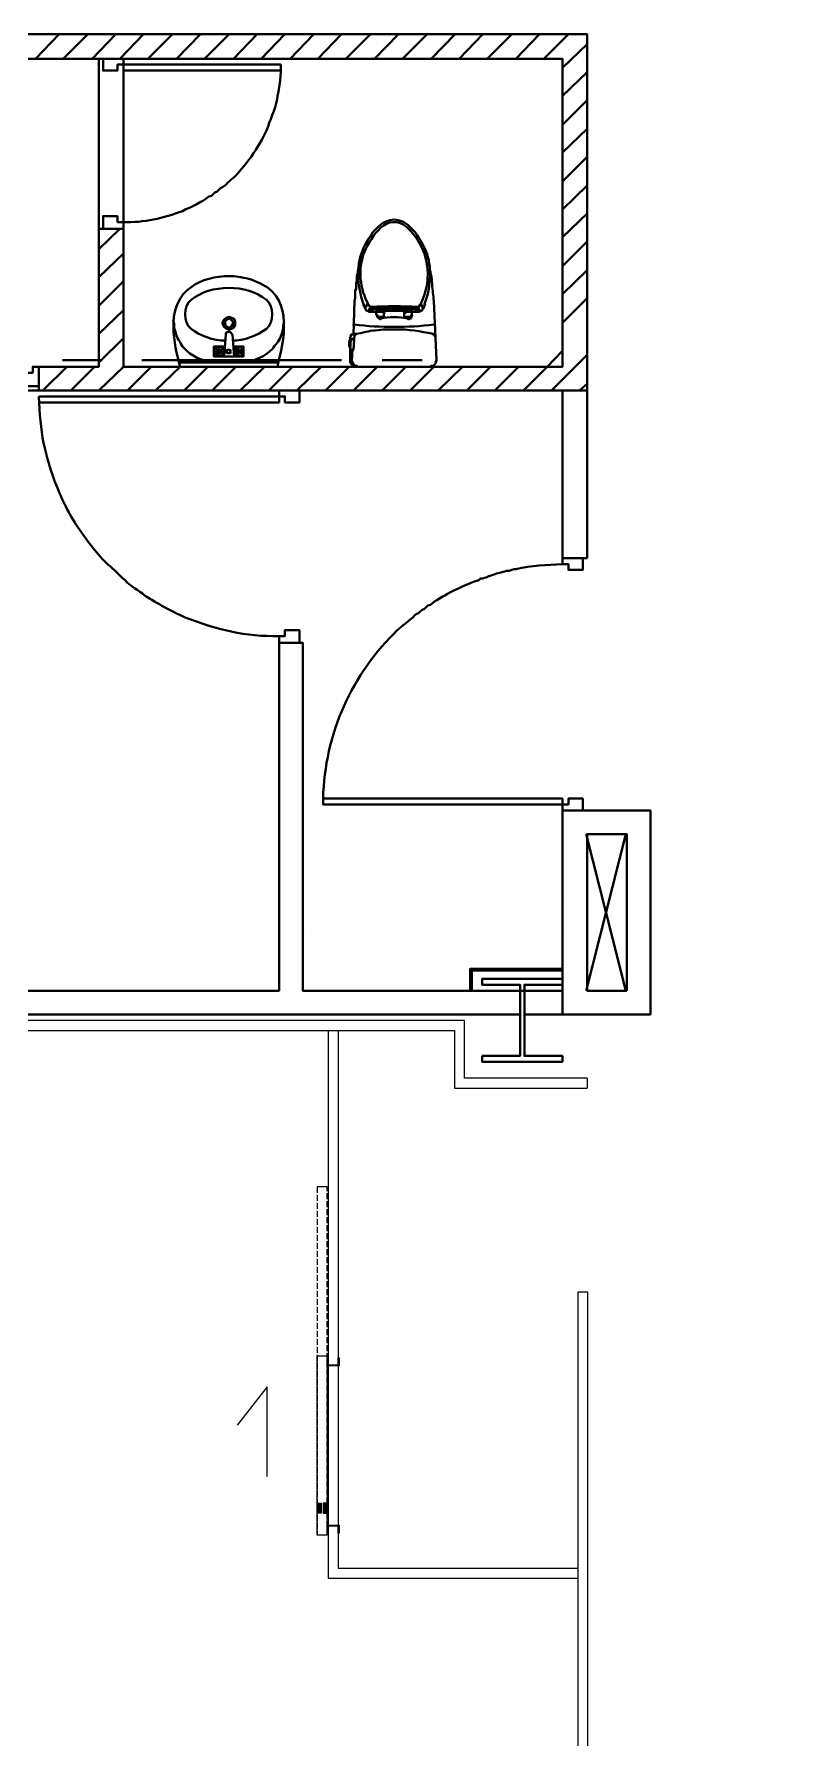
# Model space of a CAD drawing. Header units: millimetres. Extents: x 0 to 31017, y 0 to 21335.
# Drawn here: x 10962 to 11346, y 18284 to 19137 of the extents above; entities that cross this region are included whole.
import ezdxf
from ezdxf import colors
from ezdxf.entities.mleader import LeaderData, LeaderLine
from ezdxf.enums import TextEntityAlignment as Align
from ezdxf.math import Vec2, Vec3

# ---------------------------------------------------------------- set-up
doc = ezdxf.new("R2010")
doc.units = ezdxf.units.MM
doc.linetypes.add('1', pattern=[4, 3, -1])
doc.layers.add('PDF_幾何圖形', color=7, linetype='Continuous')
doc.layers.add('添利-門', color=150, linetype='Continuous', lineweight=25)
doc.styles.get("Standard").update_dxf_attribs({"font": 'arial.ttf'})

# ---------------------------------------------------------------- blocks, each defined once
blk = doc.blocks.new('3F庫門圖灰底')
at = {"layer": '添利-門', "lineweight": -3, "ltscale": 50}
for points in [[(106287.2, -23169.46), (106287.2, -23174.46), (106289.2, -23174.46), (106289.2, -23169.46)], [(106292.2, -23169.46), (106292.2, -23174.46), (106290.2, -23174.46), (106290.2, -23169.46)]]:
    blk.add_hatch(color=8, dxfattribs=at).paths.add_polyline_path(points)
at = {"layer": '添利-門', "color": 8, "linetype": '1'}
for p, q in [((106287.2, -23011.23), (106287.2, -23185.43)), ((106292.2, -23185.43), (106292.2, -23011.23))]:
    blk.add_line(p, q, dxfattribs=at)
at = {"layer": '添利-門', "color": 8}
for p, q in [((106292.2, -23011.23), (106287.2, -23011.23)), ((106287.2, -23095.77), (106292.2, -23095.77)), ((106287.2, -23185.43), (106287.2, -23095.77)), ((106287.2, -23095.77), (106292.2, -23095.77)), ((106292.2, -23095.77), (106292.2, -23185.43)), ((106287.2, -23169.46), (106289.2, -23169.46)), ((106287.2, -23174.46), (106287.2, -23169.46)), ((106289.2, -23169.46), (106289.2, -23174.46)), ((106292.2, -23169.46), (106290.2, -23169.46)), ((106290.2, -23169.46), (106290.2, -23174.46)), ((106292.2, -23174.46), (106292.2, -23169.46)), ((106289.2, -23174.46), (106287.2, -23174.46)), ((106290.2, -23174.46), (106292.2, -23174.46)), ((106292.2, -23185.43), (106287.2, -23185.43))]:
    blk.add_line(p, q, dxfattribs=at)
at = {"layer": '添利-門', "color": 8, "ltscale": 50}
for p, q in [((106292.2, -23096.77), (106292.7, -23096.77)), ((106292.2, -23100.77), (106292.2, -23096.77)), ((106298.2, -23100.77), (106292.2, -23100.77)), ((106292.7, -23096.77), (106292.7, -23100.27)), ((106292.7, -23100.27), (106297.7, -23100.27)), ((106297.7, -23100.27), (106297.7, -23096.77)), ((106297.7, -23096.77), (106298.2, -23096.77)), ((106298.2, -23096.77), (106298.2, -23100.77)), ((106292.2, -23184.43), (106292.2, -23180.43)), ((106292.2, -23180.43), (106298.2, -23180.43)), ((106292.7, -23184.43), (106292.2, -23184.43)), ((106297.7, -23180.93), (106292.7, -23180.93)), ((106292.7, -23180.93), (106292.7, -23184.43)), ((106297.7, -23184.43), (106297.7, -23180.93)), ((106298.2, -23184.43), (106297.7, -23184.43)), ((106298.2, -23180.43), (106298.2, -23184.43))]:
    blk.add_line(p, q, dxfattribs=at)
at = {"layer": '添利-門', "color": 8, "linetype": 'Continuous'}
for p, q in [((106262.22, -23111.28), (106247.3, -23130.39)), ((106262.22, -23156.11), (106262.22, -23111.28))]:
    blk.add_line(p, q, dxfattribs=at)
blk = doc.blocks.new('3F庫板圖灰底')
at = {"color": 8}
blk.add_line((101666.44, -9617.54), (101666.44, -9622.54), dxfattribs=at)
for points in [[(101666.44, -9617.54), (101605.03, -9617.54), (101605.03, -9588.76), (100913.06, -9588.76), (100913.06, -9617.54), (100866.5, -9617.54), (100866.5, -10160.09), (100913.49, -10160.09), (100913.49, -10218.15), (100866.5, -10218.15), (100866.5, -10759.44), (100913.06, -10759.44), (100913.06, -10817.5), (100866.5, -10817.5), (100866.5, -11103.57)], [(100871.5, -11103.57), (100871.5, -10822.5), (100918.06, -10822.5), (100918.06, -10754.44), (100871.5, -10754.44), (100871.5, -10223.15), (100918.49, -10223.15), (100918.49, -10155.09), (100871.5, -10155.09), (100871.5, -9622.54), (100918.06, -9622.54), (100918.06, -9593.76), (101600.03, -9593.76), (101600.03, -9622.54), (101666.44, -9622.54)], [(101536.83, -9593.76), (101536.83, -9867.54), (101661.83, -9867.54)], [(101541.83, -9593.76), (101541.83, -9862.54), (101661.83, -9862.54)], [(101605.45, -11408.57), (101605.45, -10159.67), (101666.83, -10159.67), (101666.83, -9724.54), (101661.83, -9724.54), (101661.83, -10154.67), (101600.45, -10154.67), (101600.45, -11408.57)]]:
    blk.add_lwpolyline(points, dxfattribs=at)
blk = doc.blocks.new('_DetailCallout')
at = {"color": 0, "linetype": 'ByBlock', "lineweight": -2, "transparency": 16777216}
blk.add_line((8, 0), (-8, 0), dxfattribs=at)
blk.add_circle((0, 0), 8, dxfattribs=at)
at = {"color": 0, "transparency": 16777216}
for tag, p in [('視圖號碼', (0, 1)), ('圖紙號碼', (0, -6))]:
    blk.add_attdef(tag, text='', height=3, dxfattribs=at).set_placement(p, align=Align.CENTER)

msp = doc.modelspace()

# ---------------------------------------------------------------- linework, layer by layer
at = {"layer": 'PDF_幾何圖形', "color": 251, "lineweight": 200, "true_color": 0x636466}
for points in [[(11226.23, 18970.39), (11006.56, 18970.39), (11006.56, 19039.38), (10994.29, 19039.38), (10994.29, 18970.39), (10964.24, 18970.39), (10964.24, 18958.54), (11238.5, 18958.54), (11238.5, 19136.73), (10435.61, 19136.73), (10435.61, 19124.45), (11226.23, 19124.45), (11226.23, 18970.39), (11206.33, 18970.39)], [(11226.23, 18970.39), (11006.56, 18970.39), (11006.56, 19039.38), (10994.29, 19039.38), (10994.29, 18970.39), (10964.24, 18970.39), (10964.24, 18958.54), (11238.5, 18958.54), (11238.5, 19136.73), (10435.61, 19136.73), (10435.61, 19124.45), (11226.23, 19124.45), (11226.23, 18970.39), (11206.33, 18970.39)], [(10962.55, 19124.45), (10974.4, 19136.73)], [(10976.51, 19124.45), (10988.79, 19136.73)], [(10990.9, 19124.45), (11002.76, 19136.73)], [(11004.87, 19124.45), (11016.72, 19136.73)], [(11018.84, 19124.45), (11031.11, 19136.73)], [(11033.23, 19124.45), (11045.08, 19136.73)], [(11047.2, 19124.45), (11059.47, 19136.73)], [(11061.59, 19124.45), (11073.44, 19136.73)], [(11075.55, 19124.45), (11087.4, 19136.73)], [(11089.94, 19124.45), (11101.79, 19136.73)], [(11103.91, 19124.45), (11115.76, 19136.73)], [(11117.88, 19124.45), (11130.15, 19136.73)], [(11132.27, 19124.45), (11144.12, 19136.73)], [(11146.23, 19124.45), (11158.51, 19136.73)], [(11160.62, 19124.45), (11172.47, 19136.73)], [(11174.59, 19124.45), (11186.44, 19136.73)], [(11188.56, 19124.45), (11200.83, 19136.73)], [(11202.95, 19124.45), (11214.8, 19136.73)], [(11216.91, 19124.45), (11229.19, 19136.73)], [(11226.23, 19119.8), (11238.5, 19131.65)], [(11232.57, 19136.73), (11233, 19136.3)], [(10994.29, 19124.45), (11006.56, 19124.45)], [(10994.29, 19124.45), (10994.29, 19039.38)], [(11006.56, 19124.45), (11006.56, 19121.49), (11003.6, 19121.49), (11003.6, 19118.53), (10996.41, 19118.53), (10996.41, 19124.45)], [(11085.29, 19121.49), (11006.56, 19121.49), (11006.56, 19118.53), (11085.29, 19118.53)], [(11006.56, 19118.53), (11006.56, 19039.38), (11006.56, 19042.77), (11003.6, 19042.77), (11003.6, 19045.73), (10996.41, 19045.73), (10996.41, 19039.38)], [(11226.23, 19105.83), (11238.5, 19117.68)], [(11226.23, 19091.44), (11238.5, 19103.71)], [(11226.23, 19077.47), (11238.5, 19089.32)], [(11226.23, 19063.08), (11238.5, 19075.36)], [(11049.31, 19055.47), (11050.58, 19055.89), (11052.27, 19057.58), (11053.54, 19058), (11055.24, 19059.7)], [(11226.23, 19049.12), (11238.5, 19060.97)], [(11226.23, 19035.15), (11238.5, 19047)], [(10994.29, 19039.38), (11006.56, 19039.38)], [(10994.29, 19029.22), (11004.87, 19039.38)], [(10994.29, 19015.26), (11006.56, 19027.11)], [(11226.23, 19020.76), (11238.5, 19033.03)], [(11121.69, 18986.48), (11122.11, 19003.41), (11122.53, 19004.68), (11122.53, 19008.49), (11122.96, 19009.33), (11122.96, 19011.45), (11122.96, 19012.29), (11123.38, 19013.14), (11123.38, 19016.1), (11123.8, 19016.95), (11123.8, 19018.22), (11124.23, 19019.07)], [(11226.23, 19006.79), (11238.5, 19018.64)], [(10994.29, 19000.87), (11006.56, 19013.14)], [(11121.26, 18979.28), (11120.84, 18973.36), (11121.26, 18972.93), (11121.26, 18972.51), (11121.69, 18972.09), (11121.69, 18971.66), (11122.11, 18971.24), (11122.53, 18970.82), (11123.38, 18970.82), (11123.8, 18970.39), (11160.2, 18970.39), (11160.62, 18970.82), (11161.47, 18970.82), (11161.89, 18971.24), (11162.74, 18972.09), (11162.74, 18972.51), (11163.16, 18973.36), (11163.16, 18973.78), (11161.89, 19003.41)], [(11126.76, 19001.29), (11126.76, 19001.71), (11127.19, 19001.29), (11126.76, 19001.71), (11127.19, 19001.29), (11126.76, 19001.71), (11127.19, 19001.29), (11126.76, 19001.71), (11127.19, 19001.29), (11126.76, 19001.71)], [(11127.61, 19000.02), (11127.19, 19000.44), (11127.19, 19000.02), (11127.61, 18999.6), (11128.46, 19001.71), (11128.88, 19001.71)], [(11156.39, 18999.6), (11155.54, 19001.71), (11155.12, 19001.71)], [(11157.24, 19001.29), (11157.24, 19001.71), (11157.66, 19001.29), (11157.24, 19001.71), (11157.66, 19001.29), (11157.24, 19001.71), (11157.66, 19001.29), (11157.24, 19001.71), (11157.66, 19001.29), (11157.24, 19001.71)], [(11226.23, 18992.4), (11238.5, 19004.68)], [(10994.29, 18986.9), (11006.56, 18998.75)], [(11059.47, 18989.02), (11060.74, 18989.44), (11061.59, 18989.86), (11062.43, 18991.13), (11062.43, 18993.25), (11061.59, 18994.52), (11060.74, 18994.94), (11059.47, 18995.37)], [(11127.19, 19000.44), (11127.19, 19000.87), (11126.76, 19000.87), (11126.76, 19001.29), (11127.19, 19000.87)], [(11128.88, 18998.33), (11129.3, 18997.9), (11133.11, 18997.9), (11133.11, 18998.33), (11150.89, 18998.33), (11150.89, 18997.9), (11154.7, 18997.9), (11155.12, 18998.33)], [(11129.3, 19001.29), (11129.73, 19000.87)], [(11129.3, 18998.33), (11129.73, 18999.6), (11130.15, 18999.17), (11129.73, 18999.6), (11130.15, 18999.17), (11129.73, 18999.6), (11130.15, 18999.17), (11129.73, 18999.6), (11130.15, 18999.17), (11129.73, 18999.6), (11130.15, 18999.6), (11130.57, 18999.17), (11130.15, 18999.6), (11130.57, 18999.6), (11131, 18999.17), (11153.01, 18999.17)], [(11129.73, 18998.33), (11129.3, 18998.33), (11129.73, 18997.9), (11129.3, 18998.33), (11129.73, 18997.9), (11129.3, 18998.33), (11129.73, 18997.9), (11129.3, 18998.33), (11129.73, 18997.9), (11129.3, 18998.33), (11129.73, 18997.9)], [(11153.85, 18997.9), (11153.43, 18998.33), (11153.01, 18998.33), (11153.43, 18997.9), (11153.01, 18998.33), (11153.43, 18997.9), (11153.01, 18998.33), (11153.43, 18997.9), (11153.01, 18998.33), (11153.01, 18999.6), (11151.74, 19000.02), (11144.12, 19000.02), (11142.85, 19000.44), (11141.58, 19000.44), (11139.88, 19000.02), (11132.27, 19000.02), (11131, 18999.6), (11131, 18998.33), (11131.42, 18997.9), (11131, 18998.33), (11131.42, 18997.9), (11131, 18998.33), (11131.42, 18997.9), (11131, 18998.33), (11131.42, 18997.9), (11131, 18998.33), (11130.15, 18998.33), (11130.57, 18997.9), (11130.15, 18998.33), (11129.73, 18998.33), (11130.15, 18997.9), (11129.73, 18998.33), (11130.15, 18997.9)], [(11130.57, 19000.44), (11130.15, 19000.44), (11130.57, 19000.02), (11130.15, 19000.44), (11130.57, 19000.02), (11130.15, 19000.44), (11130.57, 19000.02)], [(11130.57, 18999.6), (11131, 18999.6), (11131.42, 18999.17), (11131, 18999.6), (11131.42, 18999.17), (11131, 18999.6), (11131.42, 18999.17), (11131, 18999.6), (11131.42, 18999.17), (11131, 18999.6), (11131, 18997.9)], [(11133.54, 18996.21), (11133.11, 18996.21), (11133.11, 18997.9), (11136.5, 18997.9), (11136.92, 18997.48), (11136.5, 18997.9), (11136.92, 18997.9), (11137.35, 18997.48)], [(11133.96, 18995.79), (11133.54, 18996.21), (11133.54, 18995.79), (11133.96, 18995.37)], [(11136.92, 18995.37), (11136.5, 18995.37), (11136.92, 18994.94), (11136.5, 18995.37), (11133.96, 18995.37), (11133.54, 18995.79), (11133.54, 18995.37)], [(11134.38, 18994.94), (11133.96, 18994.94), (11134.38, 18994.52), (11133.96, 18994.94)], [(11134.81, 18994.52), (11134.38, 18994.94), (11134.81, 18994.52), (11135.23, 18994.1), (11134.81, 18994.52), (11135.23, 18994.1), (11134.81, 18994.52), (11135.23, 18994.52), (11135.65, 18994.1)], [(11134.81, 18994.52), (11134.38, 18994.94), (11134.81, 18994.52)], [(11136.92, 18997.9), (11136.92, 18997.48), (11137.35, 18997.06), (11136.92, 18997.48), (11137.35, 18997.06)], [(11136.92, 18997.48), (11136.92, 18995.79), (11137.35, 18995.37)], [(11136.92, 18995.79), (11136.92, 18995.37), (11137.35, 18994.94), (11136.92, 18995.37), (11137.35, 18994.94)], [(11147.5, 18997.48), (11147.08, 18997.9), (11147.5, 18997.9), (11147.93, 18997.48), (11147.5, 18997.9), (11150.89, 18997.9), (11150.89, 18996.21), (11151.31, 18995.79)], [(11147.08, 18997.9), (11147.08, 18997.48), (11147.5, 18997.06), (11147.08, 18997.48), (11147.5, 18997.06)], [(11147.08, 18997.48), (11147.08, 18995.79), (11147.5, 18995.37), (11147.93, 18994.94), (11147.5, 18995.37), (11147.08, 18995.37)], [(11147.08, 18995.79), (11147.08, 18995.37), (11147.5, 18994.94), (11147.08, 18995.37), (11147.5, 18994.94)], [(11147.5, 18995.37), (11150.04, 18995.37)], [(11150.04, 18994.94), (11149.62, 18994.94), (11150.04, 18994.52), (11149.62, 18994.94), (11149.2, 18994.52), (11149.62, 18994.1), (11149.2, 18994.52), (11149.62, 18994.1), (11149.2, 18994.52), (11148.77, 18994.52), (11149.2, 18994.1), (11148.77, 18994.52), (11149.2, 18994.1)], [(11150.47, 18995.37), (11150.04, 18995.37), (11150.04, 18994.94), (11150.47, 18994.52), (11150.04, 18994.94), (11150.47, 18994.52)], [(11150.89, 18996.21), (11150.47, 18996.21), (11150.47, 18995.79), (11150.89, 18995.37), (11150.47, 18995.79), (11150.47, 18995.37), (11150.89, 18994.94)], [(11153.85, 18999.6), (11153.43, 18999.6), (11153.85, 18999.17), (11153.43, 18999.6), (11153.01, 18999.6), (11153.43, 18999.17), (11153.01, 18999.6), (11153.43, 18999.17), (11153.01, 18999.6), (11153.43, 18999.17), (11153.01, 18999.6), (11153.43, 18999.17), (11153.01, 18999.6), (11153.01, 18997.9)], [(11153.43, 19000.44), (11153.85, 19000.44), (11154.27, 19000.02), (11153.85, 19000.44), (11154.27, 19000.02), (11153.85, 19000.44), (11154.27, 19000.02)], [(11153.43, 18998.33), (11153.85, 18998.33), (11154.27, 18997.9)], [(11154.27, 18998.33), (11154.7, 18998.33), (11155.12, 18997.9), (11154.7, 18998.33), (11155.12, 18997.9), (11154.7, 18998.33), (11155.12, 18997.9), (11154.7, 18998.33), (11155.12, 18997.9), (11154.7, 18998.33), (11155.12, 18997.9), (11154.7, 18998.33), (11154.27, 18999.6), (11154.7, 18999.17), (11154.27, 18999.6), (11154.7, 18999.17), (11154.27, 18999.6), (11154.7, 18999.17), (11154.27, 18999.6), (11154.7, 18999.17), (11154.27, 18999.6), (11153.85, 18999.6), (11154.27, 18999.17), (11153.85, 18999.6), (11154.27, 18999.17)], [(11153.85, 18998.33), (11154.27, 18998.33), (11154.7, 18997.9), (11154.27, 18998.33), (11154.7, 18997.9)], [(11154.27, 19000.44), (11154.27, 19000.87), (11154.7, 19000.87), (11155.12, 19000.44)], [(11154.7, 19000.87), (11154.7, 19001.29), (11155.12, 19000.87)], [(11154.7, 19001.29), (11155.12, 19001.29)], [(11156.81, 19000.44), (11156.81, 19000.87), (11157.24, 19000.87), (11157.24, 19001.29), (11157.66, 19000.87)], [(11157.24, 19000.02), (11156.81, 19000.44), (11156.81, 19000.02), (11157.24, 18999.6)], [(10994.29, 18972.51), (11006.56, 18984.78)], [(11033.23, 18986.05), (11033.65, 18984.78), (11034.08, 18983.94), (11034.92, 18982.67), (11035.34, 18981.82), (11036.19, 18980.55), (11037.04, 18979.71)], [(11062.01, 18975.47), (11061.16, 18986.48), (11060.74, 18986.9), (11060.32, 18987.75), (11059.89, 18987.75), (11059.47, 18988.17), (11058.62, 18987.75), (11058.2, 18987.75), (11057.78, 18986.9), (11057.78, 18986.48), (11056.93, 18975.47)], [(11120.42, 18986.48), (11120.42, 18986.05), (11120.42, 18985.63), (11119.99, 18985.21), (11119.99, 18983.94), (11119.57, 18983.09), (11119.57, 18982.24), (11119.99, 18981.82), (11119.57, 18982.24), (11119.57, 18981.82), (11119.99, 18981.4), (11119.57, 18981.82), (11119.99, 18981.4), (11119.57, 18981.82), (11119.57, 18981.4)], [(11119.99, 18980.13), (11119.99, 18979.71), (11120.42, 18979.28), (11121.69, 18978.86), (11122.11, 18986.48), (11120.42, 18986.48), (11120.84, 18986.05), (11120.42, 18986.48), (11120.84, 18986.05), (11120.42, 18986.48), (11120.84, 18986.05), (11120.42, 18986.48), (11120.84, 18986.05)], [(11120.42, 18978.86), (11119.99, 18979.28), (11120.42, 18978.86), (11119.99, 18979.28), (11120.42, 18983.94), (11120.84, 18983.51), (11120.42, 18983.94), (11120.42, 18984.36)], [(11120.84, 18984.36), (11120.42, 18984.36), (11120.84, 18983.94)], [(11121.26, 18983.94), (11120.84, 18984.36), (11121.69, 18984.36)], [(11122.11, 18991.13), (11121.69, 18991.56), (11122.11, 18991.56), (11122.53, 18991.13)], [(11121.69, 18991.56), (11121.69, 18991.13), (11122.11, 18990.71), (11121.69, 18991.13)], [(11122.11, 18986.05), (11122.11, 18986.48), (11122.53, 18986.05), (11122.11, 18986.48), (11122.53, 18986.48), (11122.96, 18986.05)], [(11122.53, 18986.48), (11122.53, 18986.9), (11122.96, 18986.9), (11123.38, 18986.48)], [(11161.47, 18986.9), (11161.47, 18986.48), (11161.89, 18986.48), (11162.74, 18985.63)], [(11162.32, 18991.56), (11161.89, 18991.56), (11162.32, 18991.13), (11162.32, 18991.56), (11162.74, 18991.13)], [(11162.32, 18986.05), (11162.32, 18985.63), (11162.74, 18985.21), (11162.74, 18984.78)], [(11061.59, 18980.55), (11066.66, 18980.55), (11066.66, 18975.47), (11051.85, 18975.47), (11051.85, 18980.55), (11057.35, 18980.55)], [(11056.93, 18978.01), (11051.85, 18978.01)], [(11056.08, 18979.71), (11052.7, 18976.32)], [(11052.7, 18979.71), (11056.08, 18976.32)], [(11054.39, 18975.47), (11054.39, 18980.55)], [(11066.66, 18978.01), (11062.01, 18978.01)], [(11066.24, 18979.71), (11062.43, 18976.32)], [(11062.43, 18979.71), (11066.24, 18976.32)], [(11064.12, 18975.47), (11064.12, 18980.55)], [(11119.99, 18980.55), (11119.57, 18980.98), (11119.57, 18981.4), (11119.99, 18980.98)], [(11119.57, 18980.98), (11119.57, 18980.55), (11120.42, 18979.71)], [(11121.26, 18978.01), (11120.84, 18978.44), (11120.42, 18978.86), (11120.84, 18978.44), (11120.42, 18978.86), (11120.42, 18979.28), (11119.99, 18979.71), (11119.99, 18972.93), (11120.42, 18972.09), (11120.84, 18971.66)], [(11119.99, 18979.71), (11119.99, 18979.28), (11120.42, 18978.86), (11121.26, 18978.01), (11120.84, 18978.44)], [(11119.99, 18979.28), (11120.42, 18979.28), (11120.84, 18978.86)], [(11120.84, 18979.28), (11120.84, 18972.51), (11121.26, 18972.09), (11121.26, 18971.66), (11121.69, 18971.66), (11122.11, 18971.24), (11122.53, 18970.82), (11122.96, 18970.82), (11122.11, 18970.82), (11121.69, 18971.24), (11121.26, 18971.24)], [(11206.76, 18958.54), (11218.61, 18970.39), (11226.23, 18978.44)], [(11220.72, 18958.54), (11238.5, 18976.32)], [(10964.24, 18970.39), (10961.28, 18970.39), (10961.28, 18967.43), (10958.31, 18967.43), (10958.31, 18960.66), (10964.24, 18960.66)], [(10964.24, 18958.54), (10964.24, 18970.39)], [(10966.36, 18958.54), (10978.21, 18970.39)], [(10976.09, 18973.78), (10995.98, 18973.78)], [(10980.32, 18958.54), (10992.17, 18970.39)], [(10994.29, 18958.54), (11006.56, 18970.39)], [(11008.68, 18958.54), (11020.53, 18970.39)], [(11015.88, 18973.78), (11115.76, 18973.78)], [(11022.65, 18958.54), (11034.92, 18970.39), (11083.59, 18970.39)], [(11083.59, 18972.51), (11034.92, 18972.51)], [(11037.04, 18958.54), (11048.89, 18970.39)], [(11051, 18958.54), (11062.86, 18970.39)], [(11064.97, 18958.54), (11077.25, 18970.39)], [(11079.36, 18958.54), (11091.21, 18970.39)], [(11093.33, 18958.54), (11105.6, 18970.39)], [(11107.72, 18958.54), (11119.57, 18970.39)], [(11120.42, 18972.09), (11121.26, 18971.24), (11121.69, 18970.82)], [(11121.69, 18958.54), (11133.54, 18970.39)], [(11136.08, 18973.78), (11155.97, 18973.78)], [(11136.08, 18958.54), (11147.93, 18970.39)], [(11150.04, 18958.54), (11161.89, 18970.39)], [(11164.01, 18958.54), (11176.28, 18970.39)], [(11178.4, 18958.54), (11190.25, 18970.39)], [(11192.37, 18958.54), (11204.22, 18970.39)], [(11234.69, 18958.54), (11238.5, 18961.93)], [(10964.24, 18958.54), (10879.59, 18958.54)], [(10964.24, 18955.58), (11084.44, 18955.58), (11084.44, 18952.62), (10964.24, 18952.62)], [(11096.29, 18958.54), (11084.44, 18958.54)], [(11084.44, 18958.54), (11084.44, 18955.58), (11087.4, 18955.58), (11087.4, 18952.62), (11094.6, 18952.62), (11094.6, 18958.54)], [(11226.23, 18958.54), (11226.23, 18874.74), (11238.5, 18874.74), (11238.5, 18958.54)], [(11226.23, 18874.74), (11226.23, 18871.78), (11229.19, 18871.78), (11229.19, 18868.82), (11236.38, 18868.82), (11236.38, 18874.74)], [(11202.95, 18869.24), (11202.1, 18869.24), (11200.83, 18868.82), (11199.56, 18868.39), (11198.29, 18868.39)], [(11186.44, 18864.58), (11185.17, 18864.58), (11184.32, 18863.74), (11181.79, 18862.89), (11180.94, 18862.47)], [(11160.2, 18851.46), (11158.93, 18851.04), (11157.24, 18849.35), (11155.97, 18848.92)], [(10477.09, 18658.47), (11084.44, 18658.47), (11084.44, 18832.42), (11096.29, 18832.42), (11096.29, 18658.47), (11226.23, 18658.47)], [(11084.44, 18832.42), (11084.44, 18835.8), (11087.4, 18835.8), (11087.4, 18838.77), (11094.6, 18838.77), (11094.6, 18832.42)], [(11226.23, 18748.62), (11226.23, 18751.58), (11229.19, 18751.58), (11229.19, 18754.54), (11236.38, 18754.54), (11236.38, 18748.62)], [(11226.23, 18646.62), (11226.23, 18748.62), (11238.5, 18748.62), (11270.24, 18748.62), (11270.24, 18646.62), (11207.18, 18646.62)], [(11257.97, 18658.47), (11238.08, 18736.77)], [(11238.08, 18658.47), (11257.97, 18736.77)], [(11238.5, 18736.77), (11238.5, 18658.47)], [(11096.29, 18698.67), (11096.29, 18712.64)], [(11226.23, 18698.67), (11226.23, 18712.64)], [(11226.23, 18702.48), (11226.65, 18702.06)], [(11096.29, 18688.52), (11096.71, 18688.09)], [(11226.23, 18688.52), (11226.65, 18688.09)], [(10477.09, 18646.62), (11205.06, 18646.62)]]:
    msp.add_lwpolyline(points, dxfattribs=at)
for points in [[(11001.06, 19136.3), (11000.64, 19136.73)], [(11059.47, 18994.52), (11057.78, 18993.67), (11057.35, 18992.4), (11057.78, 18990.71), (11059.47, 18989.86), (11060.74, 18990.71), (11061.59, 18992.4), (11060.74, 18993.67)], [(11129.73, 19000.87), (11129.3, 19000.87), (11129.3, 19001.29)], [(11130.15, 19000.44), (11129.73, 19000.44), (11129.73, 19000.87)], [(11131, 19000.02), (11130.57, 19000.44)], [(11131, 18999.17), (11130.57, 18999.6)], [(11133.96, 18994.94), (11133.96, 18995.37), (11133.54, 18995.37)], [(11135.65, 18994.1), (11135.23, 18994.52)], [(11153.85, 19000.02), (11153.43, 19000.44)], [(11122.53, 18991.13), (11122.11, 18991.56)], [(11162.32, 18991.13), (11161.89, 18991.56)], [(11162.74, 18990.71), (11162.32, 18991.13)], [(11059.47, 18978.86), (11058.62, 18978.86), (11058.2, 18978.01), (11058.62, 18977.17), (11059.89, 18977.17), (11060.32, 18978.01), (11059.89, 18978.86)], [(11064.12, 18980.55), (11063.28, 18980.13), (11062.01, 18979.28), (11062.01, 18976.74), (11063.28, 18975.9), (11064.12, 18975.47), (11065.39, 18975.9), (11066.24, 18976.74), (11066.66, 18978.01), (11066.24, 18979.28), (11065.39, 18980.13)], [(11120.84, 18983.51), (11120.42, 18983.94)], [(11258.39, 18658.47), (11258.39, 18736.77), (11238.5, 18736.77), (11238.5, 18658.47)], [(11226.23, 18669.47), (11180.09, 18669.47), (11180.09, 18658.47), (11180.09, 18669.47)], [(11226.23, 18668.62), (11180.94, 18668.62), (11180.94, 18658.47), (11180.94, 18668.62)], [(11186.02, 18625.88), (11186.02, 18622.91), (11226.23, 18622.91), (11226.23, 18625.88), (11207.18, 18625.88), (11207.18, 18661.43), (11226.23, 18661.43), (11226.23, 18664.39), (11186.02, 18664.39), (11186.02, 18661.43), (11205.06, 18661.43), (11205.06, 18625.88)]]:
    msp.add_lwpolyline(points, close=True, dxfattribs=at)
for points in [[(11131, 19000.02), (11130.57, 19000.44, -0.018179), (11153.85, 19000.44), (11154.27, 19000.44), (11154.7, 19000.02)], [(11142, 18837.07, 0.200027), (11106.45, 18751.58), (11226.23, 18751.58), (11226.23, 18754.54), (11106.45, 18754.54)]]:
    msp.add_lwpolyline(points, format="xyb", dxfattribs=at)
for centre, radius, start, end in [((11142, 19149.06), 158.76, 262.80195, 277.19805), ((11059.26, 19056.89), 84.4, 264.09964, 275.90036), ((11102.38, 18989.22), 158.05, 237.36506, 245.74829)]:
    msp.add_arc(centre, radius, start, end, dxfattribs=at)
for points in [[(11083.59, 19105.83), (11084.88, 19108.99), (11085.43, 19117.79), (11085.29, 19121.49)], [(11078.94, 19090.59), (11080.48, 19095.12), (11083.54, 19101.35), (11083.59, 19105.83)], [(11062.01, 19065.2), (11068.62, 19071.99), (11075.67, 19081.83), (11078.94, 19090.59)], [(11055.24, 19059.7), (11057.88, 19061.06), (11059.65, 19063.45), (11062.01, 19065.2)], [(11036.19, 19048.27), (11040.66, 19050.6), (11045.4, 19052.44), (11049.31, 19055.47)], [(11006.56, 19042.77), (11016.68, 19042.3), (11026.81, 19044.83), (11036.19, 19048.27)], [(11127.19, 19027.95), (11130.91, 19035.7), (11138.42, 19048.26), (11148.35, 19040.23)], [(11131.42, 19037.69), (11135.93, 19042.01), (11135.81, 19043.04), (11142, 19044.04)], [(11142, 19044.04), (11148.19, 19043.04), (11148.07, 19042.01), (11152.58, 19037.69)], [(11125.49, 19026.68), (11127.24, 19031.49), (11128.73, 19033.53), (11131.42, 19037.69)], [(11155.12, 19001.29), (11161.8, 19015.17), (11159.6, 19029.52), (11148.35, 19040.23)], [(11152.58, 19037.69), (11155.28, 19033.53), (11156.76, 19031.5), (11158.51, 19026.68)], [(11129.3, 19001.29), (11124.78, 19009.32), (11123.77, 19019.24), (11127.19, 19027.95)], [(11126.76, 19001.71), (11123.79, 19009.69), (11123.01, 19018.51), (11125.49, 19026.68)], [(11158.51, 19026.68), (11161.11, 19018.76), (11160.1, 19009.46), (11157.24, 19001.71)], [(11161.05, 19011.45), (11161.13, 19012.56), (11160.27, 19018.21), (11159.78, 19019.07)], [(11056.93, 19015.68), (11050.29, 19015.16), (11043.19, 19013.13), (11038.31, 19008.49)], [(11078.09, 19003.83), (11068.33, 19011.87), (11050.19, 19011.8), (11040.42, 19003.83)], [(11066.66, 19014.83), (11063.1, 19015.96), (11060.62, 19015.66), (11056.93, 19015.68)], [(11076.4, 19011.45), (11073.33, 19012.81), (11070.12, 19014.74), (11066.66, 19014.83)], [(11083.59, 18970.39), (11087.13, 18983.79), (11091.21, 19003.36), (11076.4, 19011.45)], [(11161.89, 19003.41), (11161.6, 19006.07), (11161.18, 19008.74), (11161.05, 19011.45)], [(11038.31, 19008.49), (11027.99, 18999.13), (11031.83, 18982.23), (11034.92, 18970.39)], [(11040.42, 19003.83), (11036.44, 19000.92), (11036.44, 18992.35), (11040.42, 18989.44)], [(11078.09, 18989.44), (11082.07, 18992.35), (11082.07, 19000.92), (11078.09, 19003.83)], [(11031.54, 18993.67), (11032.59, 18990.22), (11031.16, 18991.05), (11033.23, 18986.05)], [(11059.47, 18995.37), (11055, 18994.51), (11055.19, 18989.81), (11059.47, 18989.02)], [(11085.29, 18985.63), (11087.17, 18990.23), (11086.03, 18989.47), (11086.98, 18992.83)], [(11128.88, 18998.33), (11127.79, 18998.16), (11127.78, 18999.57), (11127.19, 19000.02)], [(11148.77, 18994.52), (11144.42, 18995.55), (11139.59, 18995.47), (11135.23, 18994.52)], [(11155.12, 18998.33), (11156.21, 18998.16), (11156.21, 18999.57), (11156.81, 19000.02)], [(11040.42, 18989.44), (11044.51, 18985.96), (11051.98, 18983.43), (11057.35, 18983.51)], [(11061.16, 18983.51), (11066.7, 18983.53), (11073.93, 18985.83), (11078.09, 18989.44)], [(11081.05, 18979.28), (11082.57, 18981.41), (11084.48, 18983.14), (11085.29, 18985.63)], [(11122.96, 18986.9), (11126.26, 18987.2), (11129.36, 18988.51), (11132.69, 18988.59)], [(11132.69, 18988.59), (11136.69, 18989.21), (11138.42, 18989), (11142.42, 18989.02)], [(11142.42, 18989.02), (11149.85, 18989.39), (11154.61, 18987.95), (11161.47, 18986.9)], [(11037.04, 18979.71), (11040.48, 18975.77), (11045.46, 18973.51), (11050.58, 18972.93)], [(11054.39, 18980.55), (11051.03, 18980.04), (11051.03, 18975.99), (11054.39, 18975.47)], [(11054.39, 18975.47), (11057.74, 18975.99), (11057.74, 18980.04), (11054.39, 18980.55)], [(11067.93, 18972.93), (11073.51, 18973.99), (11076.92, 18975.17), (11081.05, 18979.28)], [(10964.24, 18955.58), (10965.04, 18937.87), (10966.86, 18926.57), (10973.55, 18909.87)], [(10973.55, 18909.87), (10976.24, 18903.02), (10980.39, 18894.97), (10984.56, 18889.13)], [(10984.56, 18889.13), (10988.58, 18883.18), (10993.78, 18876.41), (10998.95, 18871.36)], [(10998.95, 18871.36), (11002.05, 18869.25), (11004.01, 18866.21), (11007.41, 18863.74)], [(11192.37, 18866.7), (11190.18, 18866.08), (11188.63, 18865.2), (11186.44, 18864.58)], [(11198.29, 18868.39), (11195.6, 18867.29), (11195.05, 18867.8), (11192.37, 18866.7)], [(11226.23, 18871.78), (11218.28, 18871.24), (11210.73, 18871.03), (11202.95, 18869.24)], [(11007.41, 18863.74), (11009.66, 18861.09), (11014.56, 18858.4), (11017.15, 18856.12)], [(11180.94, 18862.47), (11174.94, 18860.43), (11165.17, 18855.36), (11160.2, 18851.46)], [(11155.97, 18848.92), (11152.59, 18845.19), (11154.68, 18848.85), (11151.31, 18845.12)], [(11037.46, 18845.12), (11052.58, 18839.11), (11068.14, 18835.28), (11084.44, 18835.8)], [(11151.31, 18845.12), (11147.88, 18842.08), (11144.95, 18840.32), (11142, 18837.07)]]:
    msp.add_open_spline(points, degree=3, dxfattribs=at)

# ---------------------------------------------------------------- block references
at = {"color": 251, "lineweight": 200, "true_color": 0x636466}
for name, p in [('3F庫門圖灰底', (-95183.76, 41571.68)), ('3F庫板圖灰底', (-90427.89, 28232.3))]:
    msp.add_blockref(name, p, dxfattribs=at)

# ---------------------------------------------------------------- leaders
at = {"color": 175, "true_color": 0x4554a5}
ml = msp.add_multileader_block('Standard', dxfattribs=at)
ml.set_content('_DetailCallout', color=(69, 84, 165), scale=15)
ml.set_attribute('視圖號碼', '冷藏庫', width=0)
ml.set_attribute('圖紙號碼', 'A機', width=0)
ml.set_leader_properties()
ml.build(insert=Vec2(0, 0))
ml.multileader.update_dxf_attribs({"leader_type": 0})
ctx = ml.context
ctx.base_point, ctx.plane_origin = Vec3(13190.86, 19361.87), Vec3(13310.86, 19361.87)
notes = []
notes.append((ctx, [(0, (0, 0, 0), (0, 0), (1, 0), 1, [])]))
ctx.block.insert = Vec3(13310.86, 19361.87)
for ctx, leaders in notes:
    for number, flags, end, landing, length, lines in leaders:
        leader = LeaderData()
        leader.index, (leader.has_last_leader_line, leader.has_dogleg_vector, leader.attachment_direction) = number, flags
        leader.last_leader_point, leader.dogleg_vector, leader.dogleg_length = Vec3(end), Vec3(landing), length
        for number, points, colour, breaks in lines:
            line = LeaderLine()
            line.index, line.vertices, line.color, line.breaks = number, Vec3.list(points), colors.encode_raw_color(colour), breaks
            leader.lines.append(line)
        ctx.leaders.append(leader)

doc.saveas('drawing.dxf')
